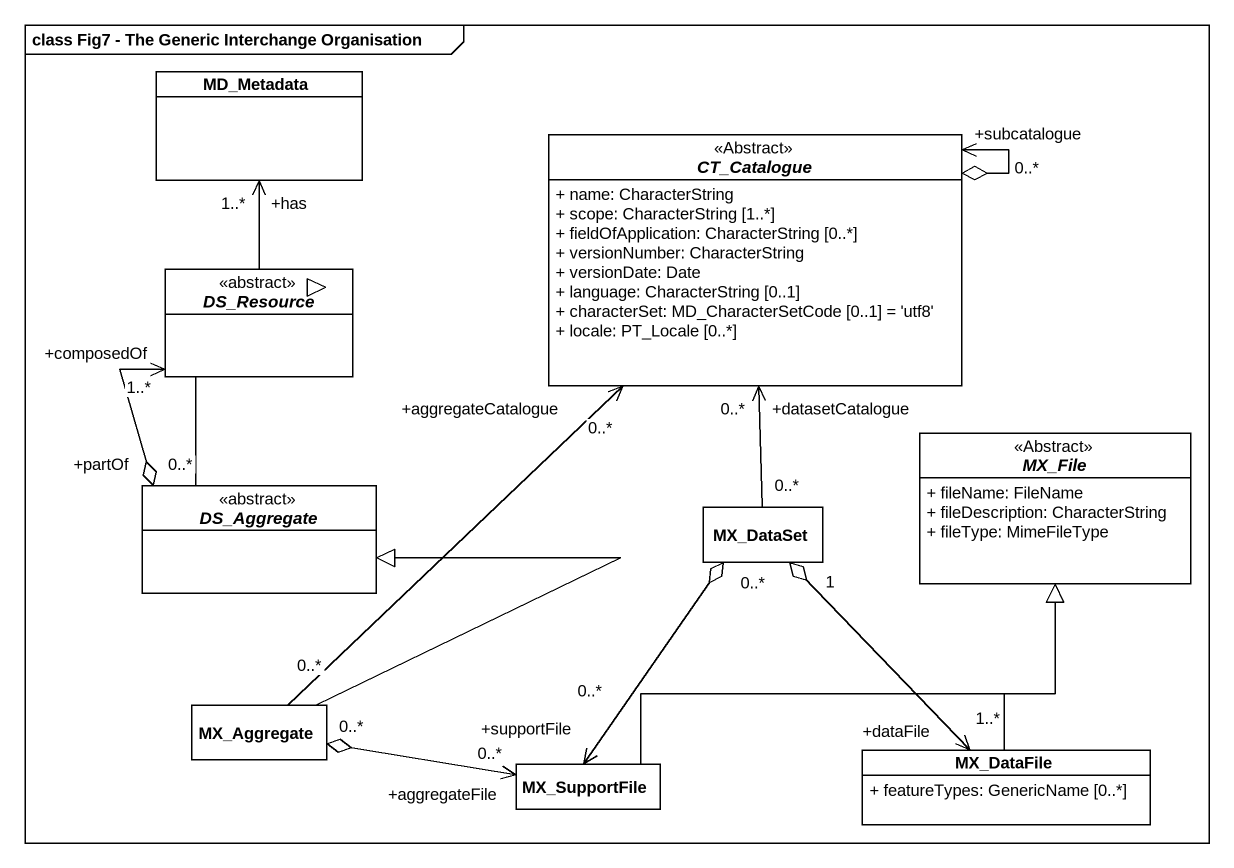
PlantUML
@startuml
mainframe class Fig7 - The Generic Interchange Organisation
hide circle
hide empty members
skinparam classAttributeIconSize 0
class MD_Metadata
abstract class CT_Catalogue <<Abstract>> {
  + name: CharacterString
  + scope: CharacterString [1..*]
  + fieldOfApplication: CharacterString [0..*]
  + versionNumber: CharacterString
  + versionDate: Date
  + language: CharacterString [0..1]
  + characterSet: MD_CharacterSetCode [0..1] = 'utf8'
  + locale: PT_Locale [0..*]
}
abstract class DS_Resource <<abstract>>
abstract class MX_File <<Abstract>> {
  + fileName: FileName
  + fileDescription: CharacterString
  + fileType: MimeFileType
}
abstract class DS_Aggregate <<abstract>>
class MX_DataSet
class MX_Aggregate
class MX_SupportFile
class MX_DataFile {
  + featureTypes: GenericName [0..*]
}
CT_Catalogue o--> "+subcatalogue\n0..*" CT_Catalogue
DS_Resource -up-> "+has\n1..*" MD_Metadata
DS_Resource "+composedOf\n1..*" <--o "+partOf\n0..*" DS_Aggregate
DS_Aggregate -up-|> DS_Resource
MX_DataSet "0..*" -up-> "+datasetCatalogue\n0..*" CT_Catalogue
MX_DataSet "0..*" o--> "+supportFile\n0..*" MX_SupportFile
MX_DataSet "1" o--> "+dataFile\n1..*" MX_DataFile
MX_Aggregate "0..*" -up-> "+aggregateCatalogue\n0..*" CT_Catalogue
MX_Aggregate -up-|> DS_Aggregate
MX_Aggregate "0..*" o-right-> "+aggregateFile\n0..*" MX_SupportFile
MX_SupportFile -right-|> MX_File
MX_DataFile -up-|> MX_File
@enduml
